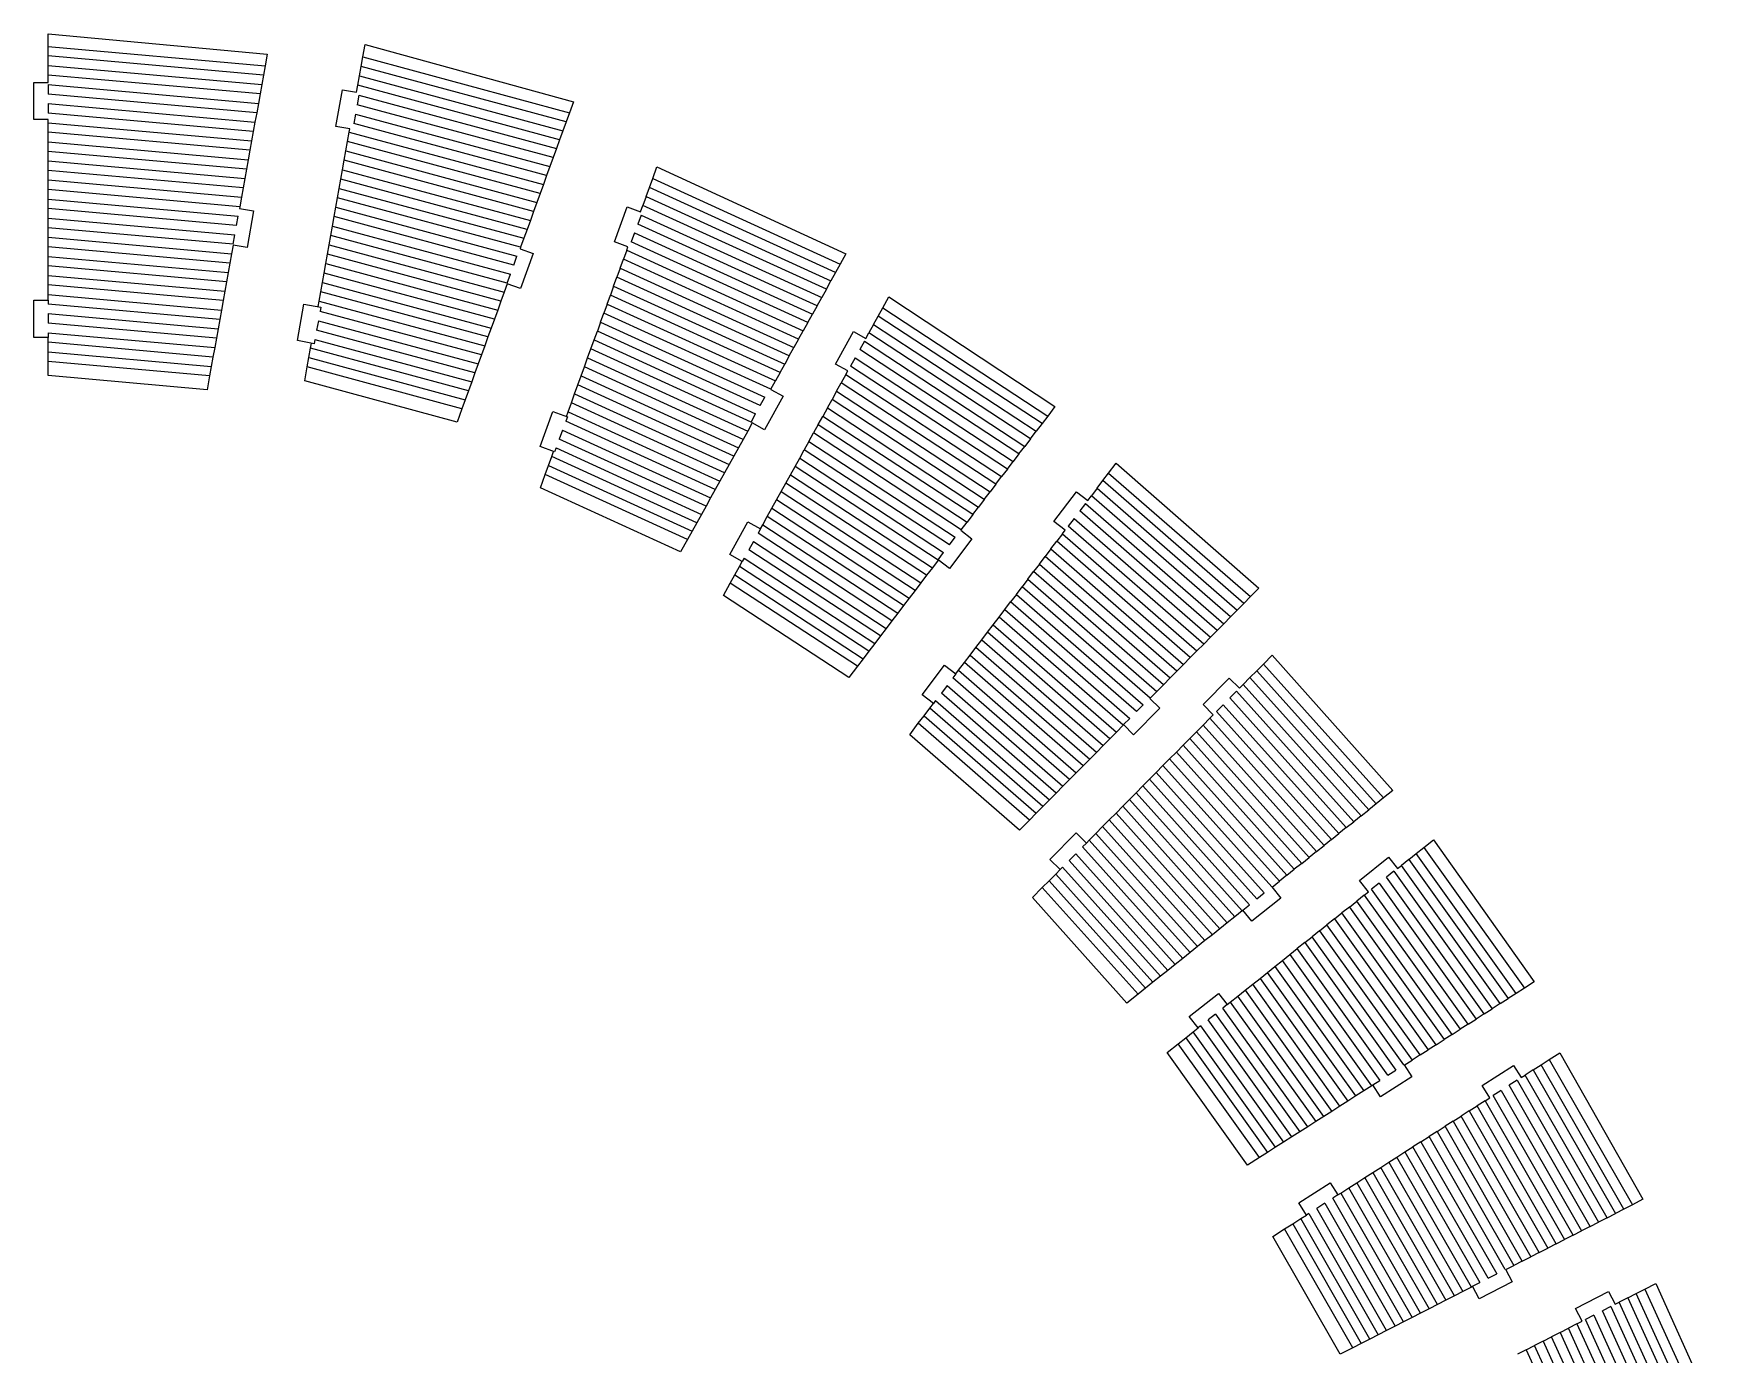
# Model space of a CAD drawing. Header units: millimetres. Extents: x -312 to 501, y 85 to 1153.
# Drawn here: x 105.5 to 459.3, y 876.4 to 1153.1 of the extents above; entities that cross this region are included whole.
import ezdxf

# ---------------------------------------------------------------- set-up
doc = ezdxf.new("R2010")
doc.units = ezdxf.units.MM

msp = doc.modelspace()

# ---------------------------------------------------------------- linework, layer by layer
at = {"color": 7, "linetype": 'Continuous', "lineweight": 15}
for p, q in [((108.45, 1153.06), (154.34, 1148.78)), ((108.45, 1150.42), (108.45, 1153.06)), ((108.45, 1150.42), (153.91, 1146.35)), ((108.45, 1148.42), (108.45, 1150.42)), ((174.38, 1148.2), (174.84, 1150.79)), ((174.84, 1150.79), (218.5, 1138.82)), ((153.55, 1144.39), (108.45, 1148.42)), ((108.45, 1146.42), (108.45, 1148.42)), ((154.34, 1148.78), (153.91, 1146.35)), ((174.02, 1146.23), (174.38, 1148.2)), ((174.38, 1148.2), (217.66, 1136.5)), ((108.45, 1146.42), (153.2, 1142.42)), ((108.45, 1144.42), (108.45, 1146.42)), ((152.85, 1140.45), (108.45, 1144.42)), ((108.45, 1142.86), (108.45, 1144.42)), ((153.55, 1144.39), (153.2, 1142.42)), ((153.91, 1146.35), (153.55, 1144.39)), ((173.32, 1142.29), (173.67, 1144.26)), ((173.67, 1144.26), (174.02, 1146.23)), ((173.67, 1144.26), (216.29, 1132.74)), ((216.97, 1134.62), (174.02, 1146.23)), ((105.45, 1142.86), (108.45, 1142.86)), ((105.45, 1135.07), (105.45, 1142.86)), ((108.45, 1142.42), (108.45, 1140.42)), ((108.45, 1142.42), (152.5, 1138.48)), ((152.15, 1136.51), (108.45, 1140.42)), ((152.85, 1140.45), (152.5, 1138.48)), ((153.2, 1142.42), (152.85, 1140.45)), ((168.72, 1133.66), (170.09, 1141.33)), ((170.09, 1141.33), (173.05, 1140.8)), ((173.05, 1140.8), (173.32, 1142.29)), ((173.53, 1140.17), (173.18, 1138.2)), ((215.61, 1130.87), (173.32, 1142.29)), ((173.53, 1140.17), (214.93, 1128.99)), ((108.45, 1138.42), (108.45, 1136.42)), ((108.45, 1138.42), (151.79, 1134.54)), ((151.44, 1132.57), (108.45, 1136.42)), ((152.15, 1136.51), (151.79, 1134.54)), ((152.5, 1138.48), (152.15, 1136.51)), ((172.83, 1136.23), (172.47, 1134.26)), ((172.83, 1136.23), (213.56, 1125.23)), ((214.24, 1127.11), (173.18, 1138.2)), ((217.66, 1136.5), (216.97, 1134.62)), ((218.5, 1138.82), (217.66, 1136.5)), ((108.45, 1135.07), (105.45, 1135.07)), ((108.45, 1134.42), (108.45, 1135.07)), ((108.45, 1134.42), (151.09, 1130.61)), ((108.45, 1132.42), (108.45, 1134.42)), ((151.44, 1132.57), (151.09, 1130.61)), ((151.79, 1134.54), (151.44, 1132.57)), ((171.67, 1133.13), (168.72, 1133.66)), ((171.55, 1132.45), (171.67, 1133.13)), ((212.88, 1123.35), (172.47, 1134.26)), ((216.29, 1132.74), (215.61, 1130.87)), ((216.97, 1134.62), (216.29, 1132.74)), ((150.74, 1128.64), (108.45, 1132.42)), ((108.45, 1130.42), (108.45, 1132.42)), ((108.45, 1130.42), (150.39, 1126.67)), ((108.45, 1128.42), (108.45, 1130.42)), ((151.09, 1130.61), (150.74, 1128.64)), ((170.85, 1128.51), (171.2, 1130.48)), ((171.2, 1130.48), (171.55, 1132.45)), ((211.51, 1119.59), (171.2, 1130.48)), ((171.55, 1132.45), (212.2, 1121.47)), ((214.93, 1128.99), (214.24, 1127.11)), ((215.61, 1130.87), (214.93, 1128.99)), ((150.03, 1124.7), (108.45, 1128.42)), ((108.45, 1126.42), (108.45, 1128.42)), ((108.45, 1126.42), (149.68, 1122.73)), ((108.45, 1124.42), (108.45, 1126.42)), ((150.39, 1126.67), (150.03, 1124.7)), ((150.74, 1128.64), (150.39, 1126.67)), ((170.14, 1124.58), (170.49, 1126.55)), ((170.49, 1126.55), (170.85, 1128.51)), ((210.15, 1115.83), (170.49, 1126.55)), ((170.85, 1128.51), (210.83, 1117.71)), ((214.24, 1127.11), (213.56, 1125.23)), ((149.33, 1120.76), (108.45, 1124.42)), ((108.45, 1122.42), (108.45, 1124.42)), ((108.45, 1122.42), (148.98, 1118.79)), ((108.45, 1120.42), (108.45, 1122.42)), ((149.68, 1122.73), (149.33, 1120.76)), ((150.03, 1124.7), (149.68, 1122.73)), ((169.44, 1120.64), (169.79, 1122.61)), ((169.79, 1122.61), (170.14, 1124.58)), ((208.78, 1112.07), (169.79, 1122.61)), ((170.14, 1124.58), (209.47, 1113.95)), ((212.88, 1123.35), (212.2, 1121.47)), ((213.56, 1125.23), (212.88, 1123.35)), ((234.42, 1120.84), (235.1, 1122.72)), ((235.1, 1122.72), (235.99, 1125.2)), ((235.1, 1122.72), (274.39, 1104.77)), ((235.99, 1125.2), (275.59, 1106.93)), ((148.63, 1116.83), (108.45, 1120.42)), ((108.45, 1118.42), (108.45, 1120.42)), ((108.45, 1118.42), (148.27, 1114.86)), ((108.45, 1116.42), (108.45, 1118.42)), ((148.98, 1118.79), (148.63, 1116.83)), ((149.33, 1120.76), (148.98, 1118.79)), ((168.73, 1116.7), (169.08, 1118.67)), ((169.08, 1118.67), (169.44, 1120.64)), ((207.42, 1108.32), (169.08, 1118.67)), ((169.44, 1120.64), (208.1, 1110.2)), ((211.51, 1119.59), (210.83, 1117.71)), ((212.2, 1121.47), (211.51, 1119.59)), ((233.73, 1118.96), (233.05, 1117.09)), ((233.73, 1118.96), (234.42, 1120.84)), ((233.73, 1118.96), (272.45, 1101.27)), ((273.42, 1103.02), (234.42, 1120.84)), ((147.92, 1112.89), (108.45, 1116.42)), ((108.45, 1114.42), (108.45, 1116.42)), ((147.92, 1112.89), (148.27, 1114.86)), ((148.63, 1116.83), (148.56, 1116.46)), ((148.56, 1116.46), (151.51, 1115.94)), ((151.51, 1115.94), (150.14, 1108.27)), ((168.38, 1114.74), (168.73, 1116.7)), ((168.73, 1116.7), (206.67, 1106.46)), ((210.15, 1115.83), (209.47, 1113.95)), ((210.83, 1117.71), (210.15, 1115.83)), ((227.09, 1109.44), (229.74, 1116.77)), ((229.74, 1116.77), (232.57, 1115.74)), ((232.66, 1115.08), (231.98, 1113.2)), ((232.57, 1115.74), (233.05, 1117.09)), ((232.66, 1115.08), (270.51, 1097.78)), ((271.48, 1099.52), (233.05, 1117.09)), ((108.45, 1114.42), (147.57, 1110.92)), ((108.45, 1112.42), (108.45, 1114.42)), ((147.22, 1108.95), (108.45, 1112.42)), ((108.45, 1110.42), (108.45, 1112.42)), ((167.67, 1110.8), (168.02, 1112.77)), ((168.02, 1112.77), (168.38, 1114.74)), ((168.02, 1112.77), (205.3, 1102.7)), ((205.99, 1104.58), (168.38, 1114.74)), ((208.78, 1112.07), (208.1, 1110.2)), ((209.47, 1113.95), (208.78, 1112.07)), ((231.3, 1111.32), (230.61, 1109.44)), ((231.3, 1111.32), (268.57, 1094.28)), ((269.54, 1096.03), (231.98, 1113.2)), ((108.45, 1110.42), (146.87, 1106.98)), ((108.45, 1108.42), (108.45, 1110.42)), ((146.51, 1105.02), (108.45, 1108.42)), ((108.45, 1106.42), (108.45, 1108.42)), ((147.19, 1108.79), (146.87, 1106.98)), ((150.14, 1108.27), (147.19, 1108.79)), ((147.22, 1108.95), (147.57, 1110.92)), ((166.97, 1106.86), (167.32, 1108.83)), ((167.32, 1108.83), (167.67, 1110.8)), ((167.32, 1108.83), (204.01, 1098.92)), ((204.62, 1100.82), (167.67, 1110.8)), ((207.42, 1108.32), (207.31, 1108.01)), ((207.31, 1108.01), (210.06, 1107.02)), ((208.1, 1110.2), (207.42, 1108.32)), ((229.91, 1108.42), (227.09, 1109.44)), ((229.65, 1107.69), (228.96, 1105.81)), ((229.65, 1107.69), (229.91, 1108.42)), ((229.65, 1107.69), (266.63, 1090.79)), ((267.6, 1092.54), (230.61, 1109.44)), ((108.45, 1106.42), (146.16, 1103.05)), ((108.45, 1104.42), (108.45, 1106.42)), ((145.81, 1101.08), (108.45, 1104.42)), ((108.45, 1102.42), (108.45, 1104.42)), ((146.51, 1105.02), (146.16, 1103.05)), ((146.87, 1106.98), (146.51, 1105.02)), ((166.26, 1102.93), (166.61, 1104.9)), ((166.61, 1104.9), (166.97, 1106.86)), ((166.61, 1104.9), (202.64, 1095.16)), ((203.32, 1097.04), (166.97, 1106.86)), ((205.99, 1104.58), (206.67, 1106.46)), ((210.06, 1107.02), (207.41, 1099.69)), ((228.28, 1103.93), (228.96, 1105.81)), ((265.66, 1089.04), (228.96, 1105.81)), ((274.39, 1104.77), (273.42, 1103.02)), ((275.59, 1106.93), (274.39, 1104.77)), ((108.45, 1102.42), (145.46, 1099.11)), ((108.45, 1100.42), (108.45, 1102.42)), ((145.81, 1101.08), (145.46, 1099.11)), ((146.16, 1103.05), (145.81, 1101.08)), ((165.55, 1098.99), (165.91, 1100.96)), ((165.91, 1100.96), (166.26, 1102.93)), ((165.91, 1100.96), (201.28, 1091.4)), ((201.96, 1093.28), (166.26, 1102.93)), ((204.65, 1100.69), (204.01, 1098.92)), ((204.62, 1100.82), (205.3, 1102.7)), ((207.41, 1099.69), (204.65, 1100.69)), ((226.92, 1100.18), (227.6, 1102.06)), ((228.28, 1103.93), (227.6, 1102.06)), ((263.72, 1085.55), (227.6, 1102.06)), ((228.28, 1103.93), (264.69, 1087.29)), ((271.48, 1099.52), (272.45, 1101.27)), ((273.42, 1103.02), (272.45, 1101.27)), ((105.45, 1097.24), (108.45, 1097.24)), ((105.45, 1089.45), (105.45, 1097.24)), ((145.11, 1097.14), (108.45, 1100.42)), ((108.45, 1098.42), (108.45, 1100.42)), ((108.45, 1098.42), (144.75, 1095.17)), ((108.45, 1097.24), (108.45, 1098.42)), ((108.45, 1097.24), (108.45, 1096.42)), ((145.11, 1097.14), (144.75, 1095.17)), ((145.46, 1099.11), (145.11, 1097.14)), ((165.2, 1097.02), (165.55, 1098.99)), ((200.59, 1089.53), (165.55, 1098.99)), ((204.01, 1098.92), (203.32, 1097.04)), ((225.56, 1096.42), (226.24, 1098.3)), ((226.92, 1100.18), (226.24, 1098.3)), ((261.79, 1082.05), (226.24, 1098.3)), ((226.92, 1100.18), (262.76, 1083.8)), ((269.54, 1096.03), (270.51, 1097.78)), ((271.48, 1099.52), (270.51, 1097.78)), ((283.32, 1095.61), (284.59, 1097.91)), ((284.59, 1097.91), (319.37, 1074.94)), ((144.4, 1093.2), (108.45, 1096.42)), ((108.45, 1094.42), (108.45, 1092.42)), ((108.45, 1094.42), (144.05, 1091.24)), ((144.75, 1095.17), (144.4, 1093.2)), ((160.67, 1088.76), (162.05, 1096.42)), ((162.05, 1096.42), (165.57, 1095.79)), ((165, 1095.9), (165.2, 1097.02)), ((165.2, 1097.02), (199.91, 1087.65)), ((165.57, 1095.79), (165.41, 1094.9)), ((199.23, 1085.77), (165.41, 1094.9)), ((202.64, 1095.16), (201.96, 1093.28)), ((203.32, 1097.04), (202.64, 1095.16)), ((224.19, 1092.66), (224.87, 1094.54)), ((225.56, 1096.42), (224.87, 1094.54)), ((259.85, 1078.56), (224.87, 1094.54)), ((225.56, 1096.42), (260.82, 1080.31)), ((267.6, 1092.54), (268.57, 1094.28)), ((269.54, 1096.03), (268.57, 1094.28)), ((281.38, 1092.12), (282.35, 1093.87)), ((282.35, 1093.87), (283.32, 1095.61)), ((316.67, 1071.38), (282.35, 1093.87)), ((283.32, 1095.61), (317.88, 1072.97)), ((143.7, 1089.27), (108.45, 1092.42)), ((108.45, 1090.42), (108.45, 1089.45)), ((108.45, 1090.42), (143.35, 1087.3)), ((144.05, 1091.24), (143.7, 1089.27)), ((144.4, 1093.2), (144.05, 1091.24)), ((165.06, 1092.93), (164.71, 1090.97)), ((197.86, 1082.01), (164.71, 1090.97)), ((165.06, 1092.93), (198.55, 1083.89)), ((201.28, 1091.4), (200.59, 1089.53)), ((201.96, 1093.28), (201.28, 1091.4)), ((222.83, 1088.9), (223.51, 1090.78)), ((224.19, 1092.66), (223.51, 1090.78)), ((257.64, 1075.19), (223.51, 1090.78)), ((224.19, 1092.66), (258.61, 1076.93)), ((265.66, 1089.04), (266.63, 1090.79)), ((267.6, 1092.54), (266.63, 1090.79)), ((273.36, 1083.86), (277.14, 1090.67)), ((277.14, 1090.67), (279.77, 1089.21)), ((279.77, 1089.21), (280.41, 1090.37)), ((281.38, 1092.12), (280.41, 1090.37)), ((314.25, 1068.2), (280.41, 1090.37)), ((281.38, 1092.12), (315.46, 1069.79)), ((108.45, 1089.45), (105.45, 1089.45)), ((108.45, 1088.42), (108.45, 1089.45)), ((142.99, 1085.33), (108.45, 1088.42)), ((108.45, 1086.42), (108.45, 1088.42)), ((143.35, 1087.3), (142.99, 1085.33)), ((143.7, 1089.27), (143.35, 1087.3)), ((164.2, 1088.12), (160.67, 1088.76)), ((163.08, 1085.21), (163.44, 1087.18)), ((163.44, 1087.18), (163.62, 1088.23)), ((196.5, 1078.25), (163.44, 1087.18)), ((164.36, 1089), (164.2, 1088.12)), ((164.36, 1089), (197.18, 1080.13)), ((199.91, 1087.65), (199.23, 1085.77)), ((200.59, 1089.53), (199.91, 1087.65)), ((221.47, 1085.15), (222.15, 1087.03)), ((222.15, 1087.03), (222.83, 1088.9)), ((255.71, 1071.69), (222.15, 1087.03)), ((222.83, 1088.9), (256.67, 1073.44)), ((263.72, 1085.55), (264.69, 1087.29)), ((265.66, 1089.04), (264.69, 1087.29)), ((279.44, 1088.62), (278.48, 1086.88)), ((311.83, 1065.02), (278.48, 1086.88)), ((279.44, 1088.62), (313.04, 1066.61)), ((108.45, 1086.42), (142.64, 1083.36)), ((108.45, 1084.42), (108.45, 1086.42)), ((142.29, 1081.39), (108.45, 1084.42)), ((108.45, 1081.43), (108.45, 1084.42)), ((142.64, 1083.36), (142.29, 1081.39)), ((142.99, 1085.33), (142.64, 1083.36)), ((162.2, 1080.31), (162.73, 1083.25)), ((162.73, 1083.25), (163.08, 1085.21)), ((195.13, 1074.49), (162.73, 1083.25)), ((163.08, 1085.21), (195.82, 1076.37)), ((198.55, 1083.89), (197.86, 1082.01)), ((199.23, 1085.77), (198.55, 1083.89)), ((220.1, 1081.39), (220.79, 1083.27)), ((220.79, 1083.27), (221.47, 1085.15)), ((254.03, 1068.08), (220.79, 1083.27)), ((221.47, 1085.15), (255, 1069.82)), ((261.79, 1082.05), (262.76, 1083.8)), ((263.72, 1085.55), (262.76, 1083.8)), ((275.99, 1082.4), (273.36, 1083.86)), ((277.51, 1085.13), (276.54, 1083.38)), ((309.41, 1061.85), (276.54, 1083.38)), ((277.51, 1085.13), (310.62, 1063.44)), ((141.76, 1078.45), (108.45, 1081.43)), ((142.29, 1081.39), (141.76, 1078.45)), ((194.12, 1071.68), (162.2, 1080.31)), ((197.18, 1080.13), (196.5, 1078.25)), ((197.86, 1082.01), (197.18, 1080.13)), ((218.74, 1077.63), (219.42, 1079.51)), ((219.42, 1079.51), (220.1, 1081.39)), ((252.09, 1064.58), (219.42, 1079.51)), ((220.1, 1081.39), (253.06, 1066.33)), ((259.85, 1078.56), (260.82, 1080.31)), ((261.79, 1082.05), (260.82, 1080.31)), ((273.63, 1078.14), (274.6, 1079.89)), ((275.57, 1081.64), (274.6, 1079.89)), ((306.99, 1058.67), (274.6, 1079.89)), ((275.57, 1081.64), (275.99, 1082.4)), ((275.57, 1081.64), (308.2, 1060.26)), ((195.82, 1076.37), (195.13, 1074.49)), ((196.5, 1078.25), (195.82, 1076.37)), ((218.06, 1075.75), (218.74, 1077.63)), ((218.74, 1077.63), (251.12, 1062.83)), ((257.64, 1075.19), (258.61, 1076.93)), ((262.43, 1077.1), (258.55, 1070.1)), ((259.85, 1078.56), (259.84, 1078.54)), ((259.84, 1078.54), (262.43, 1077.1)), ((271.7, 1074.65), (272.67, 1076.4)), ((273.63, 1078.14), (272.67, 1076.4)), ((304.57, 1055.49), (272.67, 1076.4)), ((273.63, 1078.14), (305.78, 1057.08)), ((195.13, 1074.49), (194.12, 1071.68)), ((211.53, 1066.56), (214.19, 1073.88)), ((214.19, 1073.88), (217.22, 1072.79)), ((217.22, 1072.79), (216.9, 1071.9)), ((217.01, 1072.86), (217.38, 1073.87)), ((217.38, 1073.87), (218.06, 1075.75)), ((217.38, 1073.87), (249.18, 1059.34)), ((250.15, 1061.09), (218.06, 1075.75)), ((255.71, 1071.69), (256.67, 1073.44)), ((269.76, 1071.16), (270.73, 1072.9)), ((271.7, 1074.65), (270.73, 1072.9)), ((302.15, 1052.31), (270.73, 1072.9)), ((271.7, 1074.65), (303.36, 1053.9)), ((317.88, 1072.97), (316.67, 1071.38)), ((319.37, 1074.94), (317.88, 1072.97)), ((216.21, 1070.03), (215.53, 1068.15)), ((216.21, 1070.03), (247.24, 1055.85)), ((248.21, 1057.59), (216.9, 1071.9)), ((255, 1069.82), (254.03, 1068.08)), ((255.95, 1071.54), (255, 1069.82)), ((258.55, 1070.1), (255.95, 1071.54)), ((267.82, 1067.66), (268.79, 1069.41)), ((269.76, 1071.16), (268.79, 1069.41)), ((299.74, 1049.13), (268.79, 1069.41)), ((269.76, 1071.16), (300.94, 1050.72)), ((314.25, 1068.2), (315.46, 1069.79)), ((316.67, 1071.38), (315.46, 1069.79)), ((214.56, 1065.46), (211.53, 1066.56)), ((213.97, 1064.48), (214.35, 1065.54)), ((214.85, 1066.27), (214.56, 1065.46)), ((214.85, 1066.27), (245.31, 1052.35)), ((246.27, 1054.1), (215.53, 1068.15)), ((253.06, 1066.33), (252.09, 1064.58)), ((254.03, 1068.08), (253.06, 1066.33)), ((265.89, 1064.17), (266.85, 1065.91)), ((267.82, 1067.66), (266.85, 1065.91)), ((297.26, 1045.99), (266.85, 1065.91)), ((267.82, 1067.66), (298.47, 1047.58)), ((311.83, 1065.02), (313.04, 1066.61)), ((314.25, 1068.2), (313.04, 1066.61)), ((212.61, 1060.72), (213.29, 1062.6)), ((213.29, 1062.6), (213.97, 1064.48)), ((213.29, 1062.6), (243.37, 1048.86)), ((244.34, 1050.6), (213.97, 1064.48)), ((251.12, 1062.83), (250.15, 1061.09)), ((252.09, 1064.58), (251.12, 1062.83)), ((263.95, 1060.67), (264.92, 1062.42)), ((264.92, 1062.42), (265.89, 1064.17)), ((294.9, 1042.78), (264.92, 1062.42)), ((265.89, 1064.17), (296.05, 1044.4)), ((309.41, 1061.85), (308.2, 1060.26)), ((309.41, 1061.85), (310.62, 1063.44)), ((311.83, 1065.02), (310.62, 1063.44)), ((330.61, 1061.02), (332.2, 1063.1)), ((332.2, 1063.1), (362.09, 1036.88)), ((211.59, 1057.91), (212.61, 1060.72)), ((242.4, 1047.11), (212.61, 1060.72)), ((249.18, 1059.34), (248.21, 1057.59)), ((250.15, 1061.09), (249.18, 1059.34)), ((262.01, 1057.18), (262.98, 1058.93)), ((262.98, 1058.93), (263.95, 1060.67)), ((292.48, 1039.6), (262.98, 1058.93)), ((263.95, 1060.67), (293.69, 1041.19)), ((306.99, 1058.67), (305.78, 1057.08)), ((306.99, 1058.67), (308.2, 1060.26)), ((328.2, 1057.84), (329.4, 1059.43)), ((329.4, 1059.43), (330.61, 1061.02)), ((358.94, 1033.7), (329.4, 1059.43)), ((330.61, 1061.02), (360.34, 1035.12)), ((240.95, 1044.5), (211.59, 1057.91)), ((247.24, 1055.85), (246.27, 1054.1)), ((248.21, 1057.59), (247.24, 1055.85)), ((260.07, 1053.69), (261.04, 1055.43)), ((261.04, 1055.43), (262.01, 1057.18)), ((290.06, 1036.42), (261.04, 1055.43)), ((262.01, 1057.18), (291.27, 1038.01)), ((304.57, 1055.49), (303.36, 1053.9)), ((304.57, 1055.49), (305.78, 1057.08)), ((319.13, 1050.89), (323.85, 1057.1)), ((323.85, 1057.1), (326.24, 1055.27)), ((325.78, 1054.66), (324.57, 1053.07)), ((325.78, 1054.66), (354.73, 1029.45)), ((326.24, 1055.27), (326.99, 1056.25)), ((328.2, 1057.84), (326.99, 1056.25)), ((356.13, 1030.86), (326.99, 1056.25)), ((328.2, 1057.84), (357.54, 1032.28)), ((245.31, 1052.35), (244.34, 1050.6)), ((246.27, 1054.1), (245.31, 1052.35)), ((258.14, 1050.19), (259.11, 1051.94)), ((259.11, 1051.94), (260.07, 1053.69)), ((287.64, 1033.24), (259.11, 1051.94)), ((260.07, 1053.69), (288.85, 1034.83)), ((302.15, 1052.31), (300.94, 1050.72)), ((302.15, 1052.31), (303.36, 1053.9)), ((323.36, 1051.48), (322.15, 1049.89)), ((323.36, 1051.48), (351.92, 1026.61)), ((353.32, 1028.03), (324.57, 1053.07)), ((243.37, 1048.86), (242.4, 1047.11)), ((244.34, 1050.6), (243.37, 1048.86)), ((251.25, 1043.96), (255.02, 1050.77)), ((255.02, 1050.77), (257.65, 1049.31)), ((257.65, 1049.31), (257.17, 1048.44)), ((285.22, 1030.06), (257.17, 1048.44)), ((257.65, 1049.31), (258.14, 1050.19)), ((258.14, 1050.19), (286.43, 1031.65)), ((297.26, 1045.99), (298.47, 1047.58)), ((299.74, 1049.13), (299.65, 1049.02)), ((299.65, 1049.02), (301.98, 1047.24)), ((299.74, 1049.13), (300.94, 1050.72)), ((321.53, 1049.07), (319.13, 1050.89)), ((320.94, 1048.3), (319.74, 1046.72)), ((320.94, 1048.3), (321.53, 1049.07)), ((320.94, 1048.3), (349.11, 1023.77)), ((350.52, 1025.19), (322.15, 1049.89)), ((242.4, 1047.11), (240.95, 1044.5)), ((256.2, 1046.7), (255.23, 1044.95)), ((282.81, 1026.88), (255.23, 1044.95)), ((256.2, 1046.7), (284.01, 1028.47)), ((294.88, 1042.86), (296.05, 1044.4)), ((301.98, 1047.24), (297.27, 1041.04)), ((318.53, 1045.13), (317.32, 1043.54)), ((318.53, 1045.13), (319.74, 1046.72)), ((318.53, 1045.13), (346.3, 1020.93)), ((347.71, 1022.35), (319.74, 1046.72)), ((253.87, 1042.5), (251.25, 1043.96)), ((252.33, 1039.71), (253.3, 1041.46)), ((253.3, 1041.46), (253.87, 1042.5)), ((280.39, 1023.71), (253.3, 1041.46)), ((254.26, 1043.2), (253.87, 1042.5)), ((254.26, 1043.2), (281.6, 1025.29)), ((293.69, 1041.19), (292.48, 1039.6)), ((294.9, 1042.78), (293.69, 1041.19)), ((297.27, 1041.04), (294.88, 1042.86)), ((294.93, 1042.82), (294.9, 1042.78)), ((316.11, 1041.95), (314.9, 1040.36)), ((316.11, 1041.95), (317.32, 1043.54)), ((316.11, 1041.95), (343.5, 1018.09)), ((344.9, 1019.51), (317.32, 1043.54)), ((249.91, 1035.35), (251.36, 1037.96)), ((251.36, 1037.96), (252.33, 1039.71)), ((277.97, 1020.53), (251.36, 1037.96)), ((252.33, 1039.71), (279.18, 1022.12)), ((291.27, 1038.01), (290.06, 1036.42)), ((292.48, 1039.6), (291.27, 1038.01)), ((311.28, 1035.59), (312.49, 1037.18)), ((313.69, 1038.77), (312.49, 1037.18)), ((339.29, 1013.84), (312.49, 1037.18)), ((313.69, 1038.77), (314.9, 1040.36)), ((313.69, 1038.77), (340.69, 1015.26)), ((342.09, 1016.67), (314.9, 1040.36)), ((276.16, 1018.15), (249.91, 1035.35)), ((288.85, 1034.83), (287.64, 1033.24)), ((290.06, 1036.42), (288.85, 1034.83)), ((308.86, 1032.41), (310.07, 1034)), ((311.28, 1035.59), (310.07, 1034)), ((336.43, 1011.04), (310.07, 1034)), ((311.28, 1035.59), (337.83, 1012.46)), ((358.94, 1033.7), (357.54, 1032.28)), ((360.34, 1035.12), (358.94, 1033.7)), ((362.09, 1036.88), (360.34, 1035.12)), ((285.22, 1030.06), (284.01, 1028.47)), ((286.43, 1031.65), (285.22, 1030.06)), ((287.64, 1033.24), (286.43, 1031.65)), ((306.44, 1029.23), (307.65, 1030.82)), ((307.65, 1030.82), (308.86, 1032.41)), ((333.67, 1008.16), (307.65, 1030.82)), ((308.86, 1032.41), (335.03, 1009.62)), ((356.13, 1030.86), (354.73, 1029.45)), ((356.13, 1030.86), (357.54, 1032.28)), ((282.81, 1026.88), (281.6, 1025.29)), ((284.01, 1028.47), (282.81, 1026.88)), ((304.03, 1026.06), (305.24, 1027.65)), ((305.24, 1027.65), (306.44, 1029.23)), ((330.86, 1005.32), (305.24, 1027.65)), ((306.44, 1029.23), (332.27, 1006.74)), ((350.52, 1025.19), (351.92, 1026.61)), ((353.32, 1028.03), (351.92, 1026.61)), ((353.32, 1028.03), (354.73, 1029.45)), ((280.39, 1023.71), (279.18, 1022.12)), ((281.6, 1025.29), (280.39, 1023.71)), ((300.4, 1021.29), (301.61, 1022.88)), ((301.61, 1022.88), (302.82, 1024.47)), ((301.61, 1022.88), (326.65, 1001.07)), ((302.82, 1024.47), (304.03, 1026.06)), ((328.05, 1002.49), (302.82, 1024.47)), ((304.03, 1026.06), (329.46, 1003.9)), ((347.71, 1022.35), (349.11, 1023.77)), ((350.52, 1025.19), (349.11, 1023.77)), ((363.03, 1020.99), (364.87, 1022.85)), ((364.87, 1022.85), (390.13, 994.49)), ((277.97, 1020.53), (276.16, 1018.15)), ((279.18, 1022.12), (277.97, 1020.53)), ((291.52, 1014.58), (296.24, 1020.78)), ((296.24, 1020.78), (298.63, 1018.96)), ((298.63, 1018.96), (299.19, 1019.7)), ((299.19, 1019.7), (300.4, 1021.29)), ((299.19, 1019.7), (323.84, 998.23)), ((325.25, 999.65), (300.4, 1021.29)), ((344.9, 1019.51), (343.5, 1018.09)), ((344.9, 1019.51), (346.3, 1020.93)), ((347.71, 1022.35), (346.3, 1020.93)), ((360.22, 1018.16), (361.62, 1019.57)), ((361.62, 1019.57), (363.03, 1020.99)), ((386.64, 991.7), (361.62, 1019.57)), ((363.03, 1020.99), (388.2, 992.95)), ((296.78, 1016.52), (295.57, 1014.93)), ((296.78, 1016.52), (321.03, 995.39)), ((298.63, 1018.96), (297.98, 1018.11)), ((322.44, 996.81), (297.98, 1018.11)), ((342.09, 1016.67), (340.69, 1015.26)), ((342.09, 1016.67), (343.5, 1018.09)), ((350.39, 1012.51), (355.87, 1018.05)), ((355.87, 1018.05), (358.02, 1015.92)), ((358.02, 1015.92), (358.82, 1016.74)), ((360.22, 1018.16), (358.82, 1016.74)), ((383.52, 989.21), (358.82, 1016.74)), ((360.22, 1018.16), (385.08, 990.45)), ((293.92, 1012.76), (291.52, 1014.58)), ((293.15, 1011.75), (293.92, 1012.76)), ((294.36, 1013.34), (293.92, 1012.76)), ((294.36, 1013.34), (318.23, 992.55)), ((319.63, 993.97), (295.57, 1014.93)), ((336.43, 1011.04), (337.83, 1012.46)), ((339.29, 1013.84), (339.24, 1013.79)), ((339.24, 1013.79), (341.33, 1011.73)), ((339.29, 1013.84), (340.69, 1015.26)), ((352.54, 1010.39), (350.39, 1012.51)), ((354.61, 1012.48), (353.21, 1011.06)), ((354.61, 1012.48), (378.85, 985.47)), ((357.41, 1015.32), (356.01, 1013.9)), ((380.4, 986.72), (356.01, 1013.9)), ((357.41, 1015.32), (381.96, 987.96)), ((290.73, 1008.58), (291.94, 1010.16)), ((291.94, 1010.16), (293.15, 1011.75)), ((291.94, 1010.16), (315.42, 989.72)), ((316.82, 991.13), (293.15, 1011.75)), ((333.72, 1008.3), (335.03, 1009.62)), ((341.33, 1011.73), (335.85, 1006.19)), ((351.8, 1009.64), (350.4, 1008.22)), ((351.8, 1009.64), (352.54, 1010.39)), ((351.8, 1009.64), (375.73, 982.98)), ((377.29, 984.22), (353.21, 1011.06)), ((288.93, 1006.2), (290.73, 1008.58)), ((311.92, 986.18), (288.93, 1006.2)), ((314.02, 988.3), (290.73, 1008.58)), ((330.86, 1005.32), (329.46, 1003.9)), ((332.27, 1006.74), (330.86, 1005.32)), ((333.67, 1008.16), (332.27, 1006.74)), ((333.76, 1008.25), (333.67, 1008.16)), ((335.85, 1006.19), (333.72, 1008.3)), ((346.19, 1003.97), (347.59, 1005.38)), ((349, 1006.8), (347.59, 1005.38)), ((371.05, 979.24), (347.59, 1005.38)), ((349, 1006.8), (350.4, 1008.22)), ((349, 1006.8), (372.61, 980.49)), ((374.17, 981.73), (350.4, 1008.22)), ((328.05, 1002.49), (326.65, 1001.07)), ((329.46, 1003.9), (328.05, 1002.49)), ((343.38, 1001.13), (344.79, 1002.55)), ((346.19, 1003.97), (344.79, 1002.55)), ((367.94, 976.75), (344.79, 1002.55)), ((346.19, 1003.97), (369.49, 977.99)), ((323.84, 998.23), (322.44, 996.81)), ((325.25, 999.65), (323.84, 998.23)), ((326.65, 1001.07), (325.25, 999.65)), ((340.58, 998.29), (339.17, 996.87)), ((340.58, 998.29), (341.98, 999.71)), ((340.58, 998.29), (363.22, 973.06)), ((343.38, 1001.13), (341.98, 999.71)), ((364.78, 974.3), (341.98, 999.71)), ((343.38, 1001.13), (366.38, 975.5)), ((321.03, 995.39), (319.63, 993.97)), ((322.44, 996.81), (321.03, 995.39)), ((336.37, 994.03), (337.77, 995.45)), ((337.77, 995.45), (339.17, 996.87)), ((337.77, 995.45), (360.1, 970.56)), ((361.66, 971.81), (339.17, 996.87)), ((390.13, 994.49), (388.2, 992.95)), ((316.82, 991.13), (315.42, 989.72)), ((318.23, 992.55), (316.82, 991.13)), ((319.63, 993.97), (318.23, 992.55)), ((332.16, 989.78), (333.56, 991.19)), ((333.56, 991.19), (334.96, 992.61)), ((355.47, 966.78), (333.56, 991.19)), ((334.96, 992.61), (336.37, 994.03)), ((334.96, 992.61), (357.03, 968.03)), ((358.59, 969.27), (336.37, 994.03)), ((386.64, 991.7), (385.08, 990.45)), ((388.2, 992.95), (386.64, 991.7)), ((314.02, 988.3), (311.92, 986.18)), ((315.42, 989.72), (314.02, 988.3)), ((329.35, 986.94), (330.75, 988.36)), ((330.75, 988.36), (332.16, 989.78)), ((352.35, 964.29), (330.75, 988.36)), ((332.16, 989.78), (353.91, 965.54)), ((380.4, 986.72), (381.96, 987.96)), ((383.52, 989.21), (381.96, 987.96)), ((383.52, 989.21), (385.08, 990.45)), ((318.32, 980.06), (323.8, 985.6)), ((323.8, 985.6), (325.94, 983.49)), ((325.94, 983.49), (326.55, 984.1)), ((326.55, 984.1), (327.95, 985.52)), ((326.55, 984.1), (347.68, 960.55)), ((327.95, 985.52), (329.35, 986.94)), ((349.23, 961.8), (327.95, 985.52)), ((329.35, 986.94), (350.79, 963.04)), ((377.29, 984.22), (375.73, 982.98)), ((377.29, 984.22), (378.85, 985.47)), ((380.4, 986.72), (378.85, 985.47)), ((396.61, 982.55), (398.65, 984.19)), ((398.65, 984.19), (419.78, 954.4)), ((323.74, 981.26), (322.34, 979.84)), ((323.74, 981.26), (344.56, 958.06)), ((325.94, 983.49), (325.14, 982.68)), ((346.12, 959.31), (325.14, 982.68)), ((371.05, 979.24), (372.61, 980.49)), ((374.17, 981.73), (372.61, 980.49)), ((374.17, 981.73), (375.73, 982.98)), ((383.13, 975.63), (389.21, 980.5)), ((389.21, 980.5), (391.09, 978.14)), ((393.49, 980.06), (395.05, 981.31)), ((395.05, 981.31), (396.61, 982.55)), ((416.01, 951.99), (395.05, 981.31)), ((396.61, 982.55), (417.69, 953.06)), ((318.13, 975.59), (319.53, 977)), ((320.46, 977.95), (318.32, 980.06)), ((319.53, 977), (320.46, 977.95)), ((339.88, 954.32), (319.53, 977)), ((320.93, 978.42), (320.46, 977.95)), ((320.93, 978.42), (341.44, 955.57)), ((343, 956.82), (322.34, 979.84)), ((367.94, 976.75), (366.38, 975.5)), ((367.94, 976.75), (369.49, 977.99)), ((371.05, 979.24), (369.49, 977.99)), ((390.38, 977.57), (388.82, 976.32)), ((390.38, 977.57), (410.97, 948.77)), ((391.09, 978.14), (391.93, 978.82)), ((393.49, 980.06), (391.93, 978.82)), ((412.65, 949.84), (391.93, 978.82)), ((393.49, 980.06), (414.33, 950.92)), ((314.63, 972.05), (316.72, 974.17)), ((316.72, 974.17), (318.13, 975.59)), ((336.77, 951.83), (316.72, 974.17)), ((318.13, 975.59), (338.32, 953.08)), ((364.78, 974.3), (364.79, 974.31)), ((364.79, 974.31), (366.66, 971.97)), ((364.83, 974.26), (366.38, 975.5)), ((385.01, 973.28), (383.13, 975.63)), ((384.14, 972.58), (385.01, 973.28)), ((387.26, 975.08), (385.7, 973.83)), ((405.93, 945.54), (385.7, 973.83)), ((387.26, 975.08), (407.61, 946.62)), ((409.29, 947.69), (388.82, 976.32)), ((334.44, 949.97), (314.63, 972.05)), ((358.71, 969.44), (360.1, 970.56)), ((366.66, 971.97), (360.58, 967.1)), ((361.66, 971.81), (363.22, 973.06)), ((381.03, 970.09), (379.47, 968.85)), ((381.03, 970.09), (382.59, 971.34)), ((381.03, 970.09), (400.88, 942.32)), ((384.14, 972.58), (382.59, 971.34)), ((402.56, 943.39), (382.59, 971.34)), ((384.14, 972.58), (404.24, 944.47)), ((355.47, 966.78), (353.91, 965.54)), ((357.03, 968.03), (355.47, 966.78)), ((358.59, 969.27), (357.03, 968.03)), ((358.74, 969.4), (358.59, 969.27)), ((360.58, 967.1), (358.71, 969.44)), ((374.8, 965.11), (376.35, 966.35)), ((377.91, 967.6), (376.35, 966.35)), ((395.84, 939.09), (376.35, 966.35)), ((377.91, 967.6), (379.47, 968.85)), ((377.91, 967.6), (397.52, 940.17)), ((399.2, 941.24), (379.47, 968.85)), ((350.79, 963.04), (349.23, 961.8)), ((352.35, 964.29), (350.79, 963.04)), ((353.91, 965.54), (352.35, 964.29)), ((371.68, 962.62), (370.12, 961.37)), ((371.68, 962.62), (373.24, 963.86)), ((371.68, 962.62), (390.77, 935.92)), ((374.8, 965.11), (373.24, 963.86)), ((392.45, 936.99), (373.24, 963.86)), ((374.8, 965.11), (394.16, 938.02)), ((346.12, 959.31), (344.56, 958.06)), ((347.68, 960.55), (346.12, 959.31)), ((349.23, 961.8), (347.68, 960.55)), ((367.01, 958.88), (368.57, 960.12)), ((368.57, 960.12), (370.12, 961.37)), ((368.57, 960.12), (387.41, 933.77)), ((389.09, 934.84), (370.12, 961.37)), ((341.44, 955.57), (339.88, 954.32)), ((343, 956.82), (341.44, 955.57)), ((344.56, 958.06), (343, 956.82)), ((362.33, 955.14), (363.89, 956.39)), ((363.89, 956.39), (365.45, 957.63)), ((382.4, 930.5), (363.89, 956.39)), ((365.45, 957.63), (367.01, 958.88)), ((365.45, 957.63), (384.08, 931.57)), ((385.76, 932.65), (367.01, 958.88)), ((338.32, 953.08), (336.77, 951.83)), ((339.88, 954.32), (338.32, 953.08)), ((347.51, 947.14), (353.59, 952)), ((353.59, 952), (355.47, 949.65)), ((357.66, 951.4), (359.22, 952.65)), ((359.22, 952.65), (360.78, 953.89)), ((359.22, 952.65), (377.36, 927.27)), ((360.78, 953.89), (362.33, 955.14)), ((379.04, 928.35), (360.78, 953.89)), ((362.33, 955.14), (380.72, 929.42)), ((416.01, 951.99), (414.33, 950.92)), ((417.69, 953.06), (416.01, 951.99)), ((419.78, 954.4), (417.69, 953.06)), ((336.77, 951.83), (334.44, 949.97)), ((355.47, 949.65), (354.54, 948.91)), ((372.32, 924.05), (354.54, 948.91)), ((355.47, 949.65), (356.1, 950.16)), ((356.1, 950.16), (357.66, 951.4)), ((356.1, 950.16), (374, 925.12)), ((375.68, 926.2), (357.66, 951.4)), ((409.29, 947.69), (410.97, 948.77)), ((412.65, 949.84), (410.97, 948.77)), ((412.65, 949.84), (414.33, 950.92)), ((349.39, 944.79), (347.51, 947.14)), ((349.87, 945.17), (349.39, 944.79)), ((349.87, 945.17), (367.27, 920.83)), ((352.99, 947.66), (351.43, 946.42)), ((368.95, 921.9), (351.43, 946.42)), ((352.99, 947.66), (370.63, 922.97)), ((405.93, 945.54), (404.24, 944.47)), ((405.93, 945.54), (407.61, 946.62)), ((409.29, 947.69), (407.61, 946.62)), ((342.87, 939.57), (345.2, 941.43)), ((345.2, 941.43), (346.75, 942.68)), ((362.23, 917.6), (345.2, 941.43)), ((346.75, 942.68), (348.31, 943.93)), ((346.75, 942.68), (363.91, 918.68)), ((348.31, 943.93), (349.39, 944.79)), ((365.59, 919.75), (348.31, 943.93)), ((399.2, 941.24), (400.88, 942.32)), ((402.56, 943.39), (400.88, 942.32)), ((402.56, 943.39), (404.24, 944.47)), ((359.72, 916), (342.87, 939.57)), ((392.54, 936.98), (394.16, 938.02)), ((395.84, 939.09), (394.16, 938.02)), ((395.84, 939.09), (397.52, 940.17)), ((399.2, 941.24), (397.52, 940.17)), ((421.24, 937.03), (422.92, 938.11)), ((422.92, 938.11), (425.12, 939.52)), ((422.92, 938.11), (440.33, 907.72)), ((425.12, 939.52), (442.54, 908.85)), ((394.12, 934.5), (387.56, 930.3)), ((389.09, 934.84), (390.77, 935.92)), ((392.45, 936.99), (392.5, 937.03)), ((392.5, 937.03), (394.12, 934.5)), ((408.84, 932.68), (415.4, 936.88)), ((415.4, 936.88), (417.03, 934.34)), ((417.03, 934.34), (417.88, 934.88)), ((419.56, 935.96), (417.88, 934.88)), ((435.01, 904.99), (417.88, 934.88)), ((419.56, 935.96), (421.24, 937.03)), ((419.56, 935.96), (436.78, 905.9)), ((438.56, 906.81), (421.24, 937.03)), ((384.08, 931.57), (382.4, 930.5)), ((385.76, 932.65), (384.08, 931.57)), ((385.97, 932.78), (385.76, 932.65)), ((385.94, 932.83), (387.41, 933.77)), ((387.56, 930.3), (385.94, 932.83)), ((410.46, 930.14), (408.84, 932.68)), ((412.84, 931.66), (411.16, 930.58)), ((412.84, 931.66), (429.68, 902.27)), ((416.2, 933.81), (414.52, 932.73)), ((431.45, 903.18), (414.52, 932.73)), ((416.2, 933.81), (433.23, 904.08)), ((377.36, 927.27), (375.68, 926.2)), ((379.04, 928.35), (377.36, 927.27)), ((380.72, 929.42), (379.04, 928.35)), ((382.4, 930.5), (380.72, 929.42)), ((406.12, 927.36), (404.44, 926.28)), ((406.12, 927.36), (407.8, 928.43)), ((406.12, 927.36), (422.58, 898.63)), ((409.48, 929.51), (407.8, 928.43)), ((424.35, 899.54), (407.8, 928.43)), ((409.48, 929.51), (410.46, 930.14)), ((409.48, 929.51), (426.13, 900.45)), ((427.9, 901.36), (411.16, 930.58)), ((372.32, 924.05), (370.63, 922.97)), ((374, 925.12), (372.32, 924.05)), ((375.68, 926.2), (374, 925.12)), ((399.4, 923.06), (401.08, 924.14)), ((402.76, 925.21), (401.08, 924.14)), ((417.25, 895.91), (401.08, 924.14)), ((402.76, 925.21), (404.44, 926.28)), ((402.76, 925.21), (419.03, 896.82)), ((420.8, 897.73), (404.44, 926.28)), ((367.27, 920.83), (365.59, 919.75)), ((368.95, 921.9), (367.27, 920.83)), ((370.63, 922.97), (368.95, 921.9)), ((396.04, 920.91), (394.36, 919.84)), ((396.04, 920.91), (397.72, 921.99)), ((396.04, 920.91), (411.9, 893.24)), ((399.4, 923.06), (397.72, 921.99)), ((413.67, 894.14), (397.72, 921.99)), ((399.4, 923.06), (415.48, 895)), ((362.23, 917.6), (359.72, 916)), ((363.91, 918.68), (362.23, 917.6)), ((365.59, 919.75), (363.91, 918.68)), ((387.64, 915.54), (389.32, 916.61)), ((389.32, 916.61), (391, 917.69)), ((389.32, 916.61), (404.82, 889.55)), ((391, 917.69), (392.68, 918.76)), ((406.6, 890.46), (391, 917.69)), ((392.68, 918.76), (394.36, 919.84)), ((392.68, 918.76), (408.35, 891.42)), ((410.12, 892.33), (394.36, 919.84)), ((382.6, 912.31), (384.28, 913.39)), ((384.28, 913.39), (385.96, 914.46)), ((399.5, 886.83), (384.28, 913.39)), ((385.96, 914.46), (387.64, 915.54)), ((385.96, 914.46), (401.27, 887.74)), ((403.05, 888.64), (387.64, 915.54)), ((370.42, 908.09), (376.98, 912.29)), ((376.98, 912.29), (378.6, 909.75)), ((378.6, 909.75), (377.56, 909.09)), ((378.6, 909.75), (379.24, 910.16)), ((379.24, 910.16), (380.92, 911.24)), ((379.24, 910.16), (394.17, 884.1)), ((380.92, 911.24), (382.6, 912.31)), ((395.94, 885.01), (380.92, 911.24)), ((382.6, 912.31), (397.72, 885.92)), ((372.04, 905.55), (370.42, 908.09)), ((375.88, 908.01), (374.2, 906.94)), ((388.84, 881.38), (374.2, 906.94)), ((375.88, 908.01), (390.62, 882.29)), ((392.39, 883.2), (377.56, 909.09)), ((438.56, 906.81), (436.78, 905.9)), ((440.33, 907.72), (438.56, 906.81)), ((442.54, 908.85), (440.33, 907.72)), ((364.97, 901.03), (367.48, 902.64)), ((367.48, 902.64), (369.16, 903.71)), ((381.74, 877.75), (367.48, 902.64)), ((369.16, 903.71), (370.84, 904.79)), ((369.16, 903.71), (383.52, 878.65)), ((370.84, 904.79), (372.04, 905.55)), ((385.29, 879.56), (370.84, 904.79)), ((372.52, 905.86), (372.04, 905.55)), ((372.52, 905.86), (387.07, 880.47)), ((431.45, 903.18), (429.68, 902.27)), ((431.45, 903.18), (433.23, 904.08)), ((435.01, 904.99), (433.23, 904.08)), ((435.01, 904.99), (436.78, 905.9)), ((379.09, 876.39), (364.97, 901.03)), ((424.35, 899.54), (422.58, 898.63)), ((424.35, 899.54), (426.13, 900.45)), ((427.9, 901.36), (426.13, 900.45)), ((427.9, 901.36), (429.68, 902.27)), ((417.25, 895.91), (415.48, 895)), ((417.25, 895.91), (419.03, 896.82)), ((420.8, 897.73), (419.03, 896.82)), ((420.8, 897.73), (422.58, 898.63)), ((410.12, 892.33), (411.9, 893.24)), ((413.67, 894.14), (413.77, 894.19)), ((413.77, 894.19), (415.14, 891.53)), ((413.8, 894.14), (415.48, 895)), ((403.05, 888.64), (401.27, 887.74)), ((404.82, 889.55), (403.05, 888.64)), ((406.6, 890.46), (404.82, 889.55)), ((406.86, 890.6), (406.6, 890.46)), ((406.84, 890.64), (408.35, 891.42)), ((408.2, 887.97), (406.84, 890.64)), ((415.14, 891.53), (408.2, 887.97)), ((428.4, 885.98), (435.33, 889.53)), ((435.33, 889.53), (436.71, 886.84)), ((439.36, 888.19), (441.13, 889.1)), ((441.13, 889.1), (442.91, 890.01)), ((455.2, 858.25), (441.13, 889.1)), ((442.91, 890.01), (445.23, 891.2)), ((442.91, 890.01), (457.05, 859)), ((445.23, 891.2), (459.35, 859.93)), ((395.94, 885.01), (394.17, 884.1)), ((397.72, 885.92), (395.94, 885.01)), ((399.5, 886.83), (397.72, 885.92)), ((401.27, 887.74), (399.5, 886.83)), ((429.78, 883.29), (428.4, 885.98)), ((435.81, 886.38), (434.03, 885.47)), ((447.8, 855.27), (434.03, 885.47)), ((435.81, 886.38), (449.65, 856.01)), ((436.71, 886.84), (437.58, 887.28)), ((439.36, 888.19), (437.58, 887.28)), ((451.5, 856.76), (437.58, 887.28)), ((439.36, 888.19), (453.35, 857.51)), ((388.84, 881.38), (387.07, 880.47)), ((390.62, 882.29), (388.84, 881.38)), ((392.39, 883.2), (390.62, 882.29)), ((394.17, 884.1), (392.39, 883.2)), ((425.16, 880.92), (426.93, 881.83)), ((428.71, 882.74), (426.93, 881.83)), ((440.41, 852.28), (426.93, 881.83)), ((428.71, 882.74), (429.78, 883.29)), ((428.71, 882.74), (442.25, 853.02)), ((432.26, 884.56), (430.48, 883.65)), ((444.1, 853.77), (430.48, 883.65)), ((432.26, 884.56), (445.95, 854.52)), ((381.74, 877.75), (379.09, 876.39)), ((383.52, 878.65), (381.74, 877.75)), ((385.29, 879.56), (383.52, 878.65)), ((387.07, 880.47), (385.29, 879.56)), ((418.06, 877.29), (419.83, 878.2)), ((421.61, 879.11), (419.83, 878.2)), ((433.01, 849.29), (419.83, 878.2)), ((421.61, 879.11), (423.38, 880.02)), ((421.61, 879.11), (434.86, 850.04)), ((425.16, 880.92), (423.38, 880.02)), ((436.71, 850.78), (423.38, 880.02)), ((425.16, 880.92), (438.56, 851.53)), ((418.06, 877.29), (416.28, 876.38)), ((418.06, 877.29), (431.16, 848.54))]:
    msp.add_line(p, q, dxfattribs=at)

doc.saveas('drawing.dxf')
